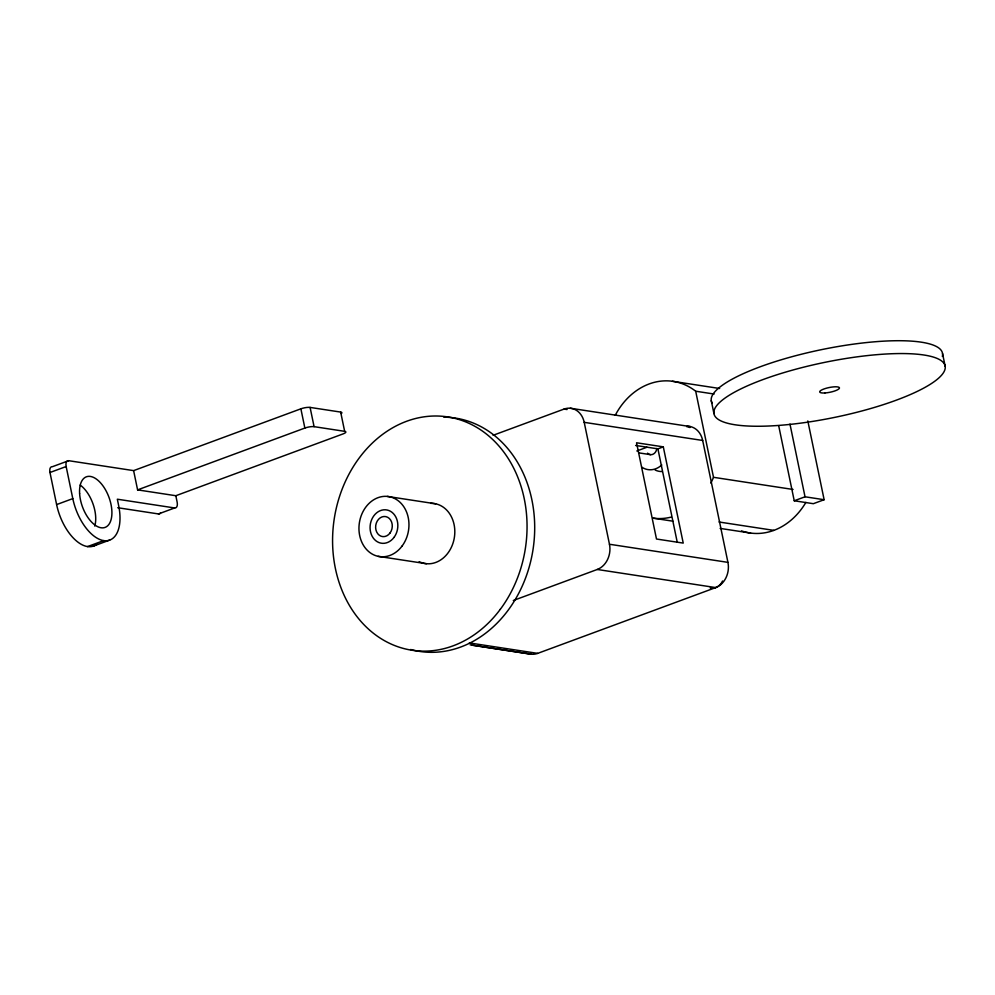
<?xml version="1.0" encoding="UTF-8"?>
<svg xmlns="http://www.w3.org/2000/svg" width="995" height="995" viewBox="0 0 995 995"><rect width="100%" height="100%" fill="white"/><g stroke="black" fill="none" stroke-linecap="round" stroke-linejoin="round"><path stroke-width="1.49" d="M341.422 413.472A6.741 1.592 -11.7 0 0 340.663 412.079L310.092 407.415A6.741 1.592 -11.7 0 0 300.876 408.821L133.616 470.623L68.655 460.697L52.461 466.68A6.741 3.52 69.7 0 0 49.974 472.501L56.615 504.589A40.459 21.119 69.7 0 0 97.149 543.892M49.974 472.501L66.155 466.531A6.741 3.52 69.7 0 1 68.655 460.697M56.615 504.589L72.797 498.607A40.459 21.119 69.7 0 0 103.704 540.608L87.51 546.591M133.616 470.623L137.596 489.876L304.868 428.061A6.741 1.592 -11.7 0 1 314.084 426.656L344.656 431.332L340.663 412.079M137.596 489.876L175.816 495.721L343.076 433.907A6.741 1.592 -11.7 0 0 344.656 431.332M117.733 507.724L158.466 513.942L174.647 507.96A6.741 3.52 69.7 0 0 177.147 502.139L175.816 495.721M93.518 546.068L109.699 540.086M493.11 435.288L564.041 409.082L567.088 409.542M636.825 450.984L646.961 447.228M635.618 445.449L657.906 448.857L663.304 446.854L683.229 543.096L656.489 539.016L636.551 442.775L663.304 446.854M513.296 600.507L597.261 569.476L715.728 587.585A20.236 16.579 -81.3 0 0 727.93 562.362L702.681 440.462A20.236 16.579 -81.3 0 0 687.122 426.283M778.724 425.86L794.234 500.771L805.03 496.791L824.134 499.714L807.816 420.935M824.134 499.714L813.338 503.694L794.234 500.771M528.158 653.516A20.236 16.579 -81.3 0 0 537.673 653.379L715.728 587.585M672.433 381.272L719.634 388.485M615.283 415.213A69.128 56.64 -81.3 0 1 695.692 391.222L714.124 394.045M570.284 408.224L690.393 426.594M564.041 409.082A20.236 16.579 -81.3 0 1 584.214 422.34L702.681 440.462M638.603 452.837L650.568 454.665M695.692 391.222L713.514 477.301L793.052 489.465M719.037 522.002L773.849 530.372M672.931 521.193L653.143 518.159A69.128 56.64 -81.3 0 0 670.928 517.164M720.131 528.407L750.591 533.059M387.329 496.418L435.648 503.806M584.214 422.34L609.462 544.253L727.93 562.362M174.647 507.96L117.335 499.204L118.654 505.622A40.459 21.119 69.7 0 1 103.704 540.608M378.112 556.329L426.432 563.717M469.329 642.932L537.673 653.379M471.854 645.146L531.429 654.237L470.125 644.822M942.526 353.461L945.175 366.297A118.019 27.947 -11.7 0 1 775.466 425.649A118.019 27.947 -11.7 0 1 768.016 377.764A118.019 27.947 -11.7 0 1 945.175 366.297M789.968 424.069L805.03 496.791M711.276 400.674L713.925 413.51M657.906 448.857L677.209 542.088M310.092 407.415L314.084 426.656M300.876 408.821L304.868 428.061M66.155 466.531L72.797 498.607M656.824 448.471A6.741 5.522 -81.3 0 1 653.193 454.143A6.741 5.522 -81.3 0 1 647.534 453.148M662.11 471.543A21.915 17.96 -81.3 0 1 655.083 469.988M661.787 464.963A21.915 17.96 -81.3 0 1 641.974 467.289M805.888 502.4A69.128 56.64 -81.3 0 1 741.486 530.882M713.514 477.301A69.128 56.64 -81.3 0 1 710.865 483.085M712.308 403.373A118.019 27.947 -11.7 0 1 822.654 349.407A118.019 27.947 -11.7 0 1 942.352 356.434M609.462 544.253A20.236 16.579 -81.3 0 1 597.261 569.476M722.581 581.005A13.482 11.057 -81.3 0 1 710.181 587.921M686.662 426.619A13.482 11.057 -81.3 0 1 689.908 427.551M443.807 417.166A118.019 96.702 -81.3 0 1 533.258 547.947A118.019 96.702 -81.3 0 1 410.637 649.499M430.748 503.346A30.347 24.863 -81.3 0 1 454.106 538.954A30.347 24.863 -81.3 0 1 419.156 561.64M80.222 485.087A26.977 14.079 69.7 0 1 94.761 526.081M160.581 512.885A6.741 3.52 69.7 0 1 158.466 513.942M824.917 392.963A10.112 2.4 -11.7 0 0 839.469 387.876A10.112 2.4 -11.7 0 0 824.283 388.858A10.112 2.4 -11.7 0 0 824.917 392.963M394.032 537.375A16.865 13.818 -81.3 0 0 387.204 510.025A16.865 13.818 -81.3 0 0 370.637 532.288A16.865 13.818 -81.3 0 0 394.032 537.375M500.336 609.276A118.019 96.702 -81.3 0 0 452.526 417.813A118.019 96.702 -81.3 0 0 336.571 573.642A118.019 96.702 -81.3 0 0 500.336 609.276M390.003 533.046A10.112 8.283 -81.3 0 0 385.898 516.641A10.112 8.283 -81.3 0 0 375.961 529.999A10.112 8.283 -81.3 0 0 390.003 533.046M402.092 546.031A30.347 24.863 -81.3 0 0 389.791 496.791A30.347 24.863 -81.3 0 0 359.979 536.865A30.347 24.863 -81.3 0 0 402.092 546.031M79.612 493.619A26.977 14.079 69.7 0 0 105.047 527.425A26.977 14.079 69.7 0 0 102.535 485.286A26.977 14.079 69.7 0 0 79.612 493.619"/></g></svg>
